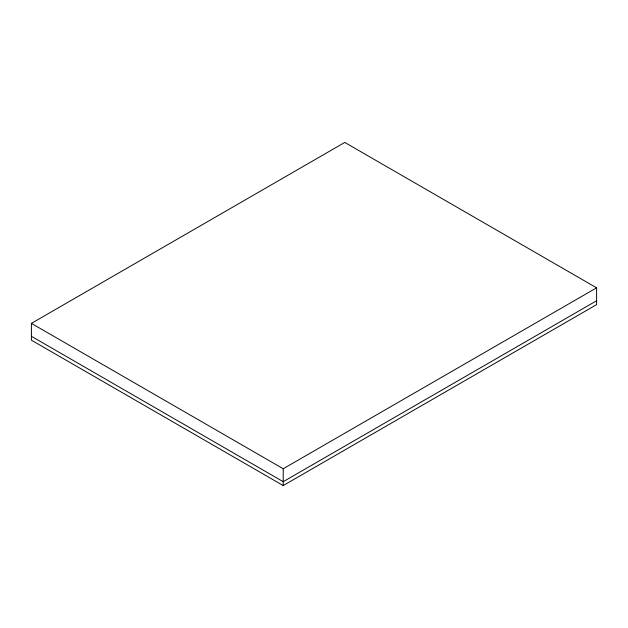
<?xml version="1.0" encoding="UTF-8"?>
<svg xmlns="http://www.w3.org/2000/svg" width="628" height="628" viewBox="0 0 628 628"><rect width="100%" height="100%" fill="white"/><g stroke="black" fill="none" stroke-linecap="round" stroke-linejoin="round"><path stroke-width="0.94" d="M31.4 323.373L344.78 142.438L596.6 287.828L596.6 304.627L283.22 485.562L31.4 340.172L31.4 323.373L283.22 468.755L596.6 287.828M596.6 300.757L283.22 481.684L31.4 336.294M283.22 468.755L283.22 485.562"/></g></svg>
